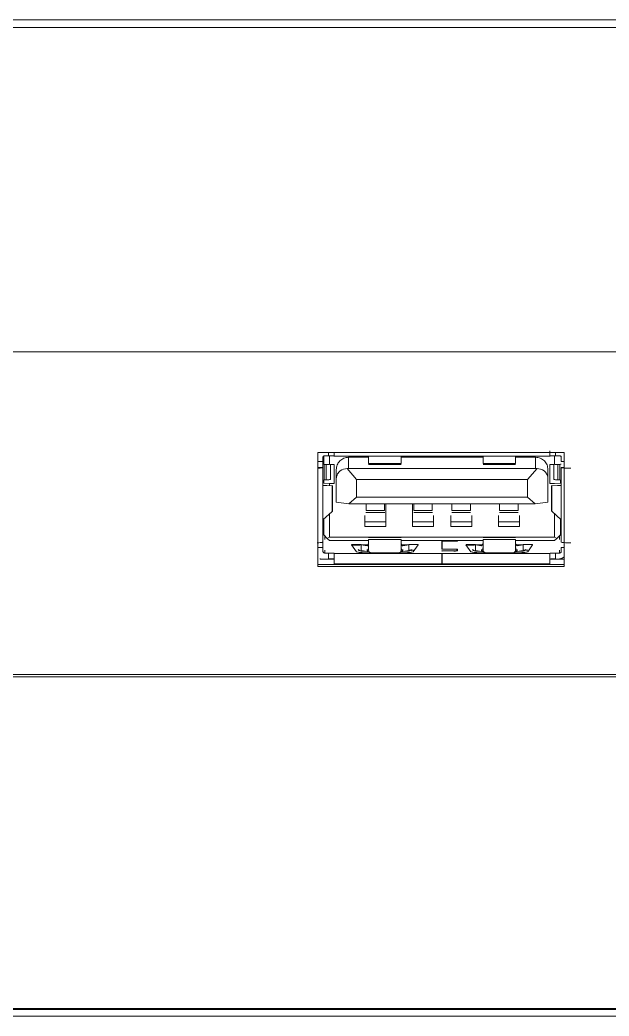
# Model space of a CAD drawing. Header units: inches. Extents: x -1 to 190, y -8 to 118.
# Drawn here: x 60.971 to 62.187, y 101.087 to 103.144 of the extents above; entities that cross this region are included whole.
import ezdxf

# ---------------------------------------------------------------- set-up
doc = ezdxf.new("R2010")
doc.units = ezdxf.units.IN
doc.layers.add('ZANO_R', color=7, linetype='Continuous', lineweight=0)

msp = doc.modelspace()

# ---------------------------------------------------------------- linework, layer by layer
at = {"layer": 'ZANO_R'}
for p, q in [((63.93079, 103.14435), (59.74988, 103.14435)), ((59.75048, 103.1287), (63.93138, 103.1287)), ((63.55345, 102.45924), (60.12722, 102.45924)), ((62.09474, 102.25094), (61.58593, 102.25094)), ((61.58593, 102.25094), (61.58593, 102.01538)), ((61.59839, 102.22716), (61.59839, 102.24379)), ((61.60823, 102.24439), (61.60036, 102.24439)), ((61.60823, 102.25094), (61.60823, 102.24439)), ((61.6102, 102.22623), (61.6102, 102.24436)), ((62.06506, 102.24346), (61.62005, 102.24346)), ((61.69093, 102.24346), (61.69093, 102.22822)), ((61.75788, 102.24346), (61.75788, 102.22822)), ((61.92723, 102.24346), (61.92723, 102.22822)), ((61.99418, 102.24346), (61.99418, 102.22822)), ((62.07491, 102.24436), (62.07491, 102.22623)), ((62.07688, 102.25094), (62.07688, 102.24439)), ((62.08475, 102.24439), (62.07688, 102.24439)), ((62.09474, 102.01538), (62.09474, 102.25094)), ((61.59642, 102.23261), (61.58593, 102.23261)), ((61.59642, 102.24046), (61.59642, 102.23261)), ((61.59642, 102.22667), (61.5974, 102.22672)), ((61.6102, 102.22623), (61.59839, 102.22716)), ((61.60331, 102.22592), (61.59937, 102.22574)), ((61.59937, 102.22574), (61.59937, 102.19433)), ((61.60331, 102.22592), (61.60331, 102.19451)), ((61.62005, 102.22623), (61.6102, 102.22623)), ((61.61217, 102.19571), (61.61217, 102.22623)), ((61.62005, 102.22623), (61.62005, 102.18697)), ((61.64958, 102.21787), (61.64958, 102.24115)), ((61.69043, 102.24115), (61.64958, 102.24115)), ((61.69086, 102.226), (61.75796, 102.226)), ((61.69089, 102.23781), (61.69093, 102.23781)), ((61.75788, 102.22822), (61.69093, 102.22822)), ((61.75788, 102.23781), (61.75793, 102.23781)), ((61.92672, 102.24115), (61.75839, 102.24115)), ((61.92711, 102.23781), (61.92723, 102.23781)), ((61.92718, 102.226), (61.99423, 102.226)), ((61.99418, 102.22822), (61.92723, 102.22822)), ((61.99418, 102.23781), (61.99429, 102.23781)), ((62.03553, 102.24115), (61.99468, 102.24115)), ((62.03553, 102.24115), (62.03553, 102.21787)), ((62.07491, 102.22623), (62.06506, 102.22623)), ((62.06506, 102.22623), (62.06506, 102.18697)), ((62.07294, 102.19571), (62.07294, 102.22623)), ((62.08672, 102.22716), (62.07491, 102.22623)), ((62.08574, 102.22574), (62.0818, 102.22592)), ((62.0818, 102.19451), (62.0818, 102.22592)), ((62.08574, 102.19433), (62.08574, 102.22574)), ((62.08771, 102.22672), (62.08869, 102.22667)), ((62.08869, 102.24046), (62.08869, 102.23261)), ((62.09474, 102.23261), (62.08869, 102.23261)), ((61.59642, 102.21991), (61.58593, 102.21991)), ((61.59642, 102.21991), (61.59642, 102.06601)), ((61.62399, 102.21563), (61.62399, 102.19539)), ((61.64654, 102.21766), (61.64958, 102.21787)), ((61.64654, 102.21766), (61.66605, 102.19557)), ((62.03553, 102.21787), (61.64958, 102.21787)), ((62.03857, 102.21766), (62.01906, 102.19557)), ((62.03553, 102.21787), (62.03857, 102.21766)), ((62.06112, 102.21563), (62.06112, 102.19539)), ((62.08869, 102.21991), (62.08869, 102.06601)), ((62.09474, 102.21991), (62.08869, 102.21991)), ((61.60426, 102.18256), (61.59626, 102.18262)), ((61.61589, 102.1824), (61.59642, 102.18259)), ((61.59839, 102.19427), (61.59839, 102.1879)), ((61.59839, 102.1879), (61.6102, 102.18697)), ((61.60331, 102.19451), (61.59937, 102.19433)), ((61.60426, 102.18256), (61.61589, 102.1824)), ((61.60811, 102.18251), (61.60777, 102.18251)), ((61.6102, 102.18259), (61.6102, 102.18697)), ((61.6102, 102.18697), (61.62005, 102.18697)), ((61.61576, 102.18264), (61.61589, 102.1824)), ((61.61589, 102.12937), (61.61589, 102.1824)), ((61.61619, 102.12945), (61.61619, 102.18305)), ((61.62399, 102.19539), (61.62399, 102.14867)), ((62.01906, 102.19557), (61.66605, 102.19557)), ((61.66605, 102.15866), (61.66605, 102.19557)), ((62.01906, 102.19557), (62.01906, 102.15866)), ((62.06112, 102.14867), (62.06112, 102.19539)), ((62.06506, 102.18697), (62.07491, 102.18697)), ((62.06856, 102.18286), (62.06856, 102.12958)), ((62.06886, 102.1824), (62.06899, 102.18264)), ((62.06886, 102.1824), (62.08049, 102.18256)), ((62.06886, 102.1824), (62.08869, 102.18253)), ((62.06886, 102.12969), (62.06886, 102.1824)), ((62.08672, 102.1879), (62.07491, 102.18697)), ((62.08049, 102.18256), (62.08926, 102.18262)), ((62.08574, 102.19433), (62.0818, 102.19451)), ((62.08672, 102.19427), (62.08672, 102.1879)), ((61.6503, 102.1451), (61.62399, 102.14867)), ((61.66605, 102.15866), (61.6503, 102.1451)), ((62.03482, 102.1451), (61.6503, 102.1451)), ((62.01906, 102.15866), (61.66605, 102.15866)), ((61.68553, 102.1451), (61.68553, 102.13127)), ((61.72391, 102.1451), (61.72391, 102.13127)), ((61.72638, 102.1451), (61.72638, 102.09824)), ((61.78151, 102.1451), (61.78151, 102.09824)), ((61.78398, 102.1451), (61.78398, 102.13127)), ((61.82237, 102.1451), (61.82237, 102.13127)), ((61.86275, 102.1451), (61.86275, 102.13127)), ((61.90113, 102.1451), (61.90113, 102.13127)), ((61.9612, 102.1451), (61.9612, 102.13127)), ((61.99959, 102.1451), (61.99959, 102.13127)), ((62.03482, 102.1451), (62.01906, 102.15866)), ((62.06112, 102.14867), (62.03482, 102.1451)), ((61.59642, 102.11188), (61.61589, 102.12937)), ((61.6102, 102.07626), (61.6102, 102.12426)), ((61.61589, 102.12937), (61.61576, 102.13031)), ((61.68306, 102.12059), (61.68306, 102.09824)), ((61.68544, 102.12698), (61.72401, 102.12698)), ((61.72391, 102.13127), (61.68553, 102.13127)), ((61.78389, 102.12698), (61.82246, 102.12698)), ((61.82237, 102.13127), (61.78398, 102.13127)), ((61.82484, 102.12059), (61.82484, 102.09824)), ((61.86028, 102.12059), (61.86028, 102.09824)), ((61.86266, 102.12698), (61.90123, 102.12698)), ((61.90113, 102.13127), (61.86275, 102.13127)), ((61.9036, 102.12059), (61.9036, 102.09824)), ((61.95873, 102.12059), (61.95873, 102.09824)), ((61.96111, 102.12698), (61.99968, 102.12698)), ((61.99959, 102.13127), (61.9612, 102.13127)), ((62.00205, 102.12059), (62.00205, 102.09824)), ((62.06899, 102.13063), (62.06886, 102.12969)), ((62.08869, 102.11191), (62.06886, 102.12969)), ((62.07491, 102.12427), (62.07491, 102.07626)), ((61.59839, 102.11365), (61.59839, 102.08111)), ((61.68306, 102.10797), (61.72638, 102.10797)), ((61.78151, 102.10797), (61.82484, 102.10797)), ((61.86028, 102.10797), (61.9036, 102.10797)), ((61.95873, 102.10797), (62.00205, 102.10797)), ((62.08672, 102.11367), (62.08672, 102.08111)), ((61.59839, 102.09446), (61.59642, 102.09446)), ((61.59642, 102.09229), (61.59666, 102.09229)), ((61.59642, 102.08992), (61.59839, 102.08992)), ((61.60548, 102.07349), (61.59839, 102.08111)), ((61.68306, 102.09824), (61.72638, 102.09824)), ((61.78151, 102.09824), (61.82484, 102.09824)), ((61.86028, 102.09824), (61.9036, 102.09824)), ((61.95873, 102.09824), (62.00205, 102.09824)), ((62.07964, 102.07349), (62.08672, 102.08111)), ((62.08672, 102.09446), (62.08869, 102.09446)), ((62.08672, 102.08992), (62.08869, 102.08992)), ((61.60036, 102.07814), (61.60115, 102.07814)), ((61.60036, 102.07814), (61.60036, 102.07166)), ((61.6102, 102.07626), (61.60548, 102.07349)), ((61.60548, 102.07349), (61.6102, 102.06933)), ((62.07491, 102.07626), (61.6102, 102.07626)), ((61.69093, 102.06933), (61.6102, 102.06933)), ((61.65559, 102.06048), (61.66568, 102.04602)), ((61.68949, 102.06061), (61.67524, 102.06061)), ((61.68761, 102.05815), (61.67524, 102.06061)), ((61.67527, 102.04914), (61.67527, 102.06052)), ((61.69087, 102.05584), (61.69081, 102.06481)), ((61.69093, 102.06355), (61.69082, 102.06355)), ((61.75793, 102.07536), (61.69089, 102.07536)), ((61.69093, 102.0715), (61.75788, 102.0715)), ((61.69093, 102.0715), (61.69093, 102.04917)), ((61.75788, 102.0715), (61.75788, 102.04917)), ((61.92723, 102.06933), (61.75788, 102.06933)), ((61.75795, 102.05584), (61.75801, 102.06481)), ((61.77359, 102.06061), (61.75933, 102.06061)), ((61.77358, 102.06061), (61.76121, 102.05815)), ((61.77358, 102.06061), (61.77356, 102.04879)), ((61.77364, 102.04885), (61.77361, 102.06061)), ((61.78314, 102.04602), (61.79323, 102.06048)), ((61.84216, 102.06767), (61.84216, 102.05156)), ((61.84295, 102.05153), (61.84295, 102.06767)), ((61.84978, 102.06811), (61.84807, 102.06813)), ((61.84807, 102.06807), (61.84955, 102.06805)), ((61.84955, 102.06805), (61.86645, 102.06765)), ((61.86667, 102.06771), (61.84978, 102.06811)), ((61.84978, 102.06811), (61.84978, 102.06805)), ((61.86645, 102.06765), (61.86815, 102.06763)), ((61.86815, 102.06769), (61.86667, 102.06771)), ((61.87328, 102.06933), (61.87328, 102.0681)), ((61.87406, 102.0681), (61.87406, 102.06933)), ((61.89188, 102.06048), (61.90197, 102.04602)), ((61.9239, 102.05815), (61.91153, 102.06061)), ((61.91156, 102.04879), (61.91153, 102.06061)), ((61.92578, 102.06061), (61.91154, 102.06061)), ((61.91156, 102.04914), (61.91156, 102.06052)), ((61.92716, 102.05584), (61.9271, 102.06481)), ((61.99425, 102.07536), (61.92715, 102.07536)), ((61.92723, 102.06355), (61.92718, 102.06355)), ((61.92723, 102.0715), (61.99418, 102.0715)), ((61.92723, 102.0715), (61.92723, 102.04917)), ((61.99418, 102.0715), (61.99418, 102.04917)), ((62.07491, 102.06933), (61.99418, 102.06933)), ((61.99423, 102.06355), (61.99418, 102.06355)), ((61.9943, 102.06481), (61.99424, 102.05584)), ((62.00988, 102.06061), (61.99562, 102.06061)), ((62.00988, 102.06061), (61.9975, 102.05815)), ((62.00988, 102.06061), (62.00985, 102.04879)), ((62.00993, 102.04885), (62.00991, 102.06061)), ((62.01944, 102.04602), (62.02952, 102.06048)), ((62.07491, 102.07626), (62.07964, 102.07349)), ((62.07491, 102.06933), (62.07964, 102.07349)), ((62.08396, 102.07814), (62.08475, 102.07814)), ((62.08475, 102.07166), (62.08475, 102.07814)), ((61.58593, 102.05515), (61.59642, 102.05515)), ((61.59642, 102.05515), (61.59642, 102.0473)), ((61.60036, 102.0495), (61.60036, 102.04337)), ((61.60823, 102.04337), (61.60036, 102.04337)), ((61.60823, 102.04337), (61.60823, 102.03199)), ((61.84216, 102.04245), (61.62005, 102.04245)), ((61.66986, 102.04951), (61.67036, 102.04822)), ((61.68761, 102.04634), (61.67619, 102.04861)), ((61.67784, 102.04729), (61.68283, 102.04729)), ((61.68756, 102.04633), (61.69093, 102.04633)), ((61.68761, 102.0506), (61.68761, 102.04634)), ((61.69714, 102.04368), (61.75168, 102.04368)), ((61.75788, 102.04633), (61.76126, 102.04633)), ((61.76121, 102.0506), (61.76121, 102.04634)), ((61.77356, 102.04879), (61.76121, 102.04634)), ((61.76599, 102.04729), (61.77098, 102.04729)), ((61.77846, 102.04822), (61.77893, 102.04942)), ((62.06506, 102.04245), (61.84295, 102.04245)), ((61.84955, 102.05114), (61.84807, 102.05112)), ((61.84807, 102.0511), (61.84965, 102.05112)), ((61.84965, 102.048), (61.84807, 102.04801)), ((61.84807, 102.04798), (61.84955, 102.04797)), ((61.86645, 102.05154), (61.84955, 102.05114)), ((61.84955, 102.04797), (61.86645, 102.04757)), ((61.84965, 102.05112), (61.86671, 102.05149)), ((61.86679, 102.04762), (61.84965, 102.048)), ((61.84965, 102.048), (61.84965, 102.04797)), ((61.86645, 102.05154), (61.86645, 102.05148)), ((61.86645, 102.04757), (61.86815, 102.04755)), ((61.86815, 102.04761), (61.86679, 102.04762)), ((61.87328, 102.0511), (61.87328, 102.04801)), ((61.87406, 102.04801), (61.87406, 102.0511)), ((61.90619, 102.04942), (61.90665, 102.04822)), ((61.9239, 102.04634), (61.91156, 102.04879)), ((61.91412, 102.04729), (61.91912, 102.04729)), ((61.92385, 102.04633), (61.92723, 102.04633)), ((61.9239, 102.0506), (61.9239, 102.04634)), ((61.93342, 102.04368), (61.98798, 102.04368)), ((61.99418, 102.04633), (61.99755, 102.04633)), ((61.9975, 102.0506), (61.9975, 102.04634)), ((61.9975, 102.04634), (62.00892, 102.04861)), ((62.00229, 102.04729), (62.00728, 102.04729)), ((62.01522, 102.04942), (62.01577, 102.05084)), ((62.08475, 102.04337), (62.07688, 102.04337)), ((62.07688, 102.03199), (62.07688, 102.04337)), ((62.08475, 102.04337), (62.08475, 102.0495)), ((62.08869, 102.05515), (62.08869, 102.0473)), ((62.08869, 102.05515), (62.09474, 102.05515)), ((61.58593, 102.02001), (62.09474, 102.02001)), ((61.59051, 102.03075), (61.59051, 102.03199)), ((61.62005, 102.03075), (61.59051, 102.03075)), ((61.62005, 102.02001), (61.62005, 102.02128)), ((61.62005, 102.02128), (61.84216, 102.02128)), ((61.84295, 102.03075), (61.84216, 102.03075)), ((61.84216, 102.02128), (61.84216, 102.02001)), ((61.84295, 102.02128), (62.06506, 102.02128)), ((61.84295, 102.02001), (61.84295, 102.02128)), ((62.0946, 102.03075), (62.06506, 102.03075)), ((62.06506, 102.02128), (62.06506, 102.02001)), ((62.0946, 102.03199), (62.0946, 102.03075)), ((61.58593, 102.01538), (62.09474, 102.01538)), ((60.12722, 101.79255), (63.55345, 101.79255)), ((60.12722, 101.78791), (63.55345, 101.78791)), ((59.74988, 101.10281), (63.93079, 101.10281)), ((63.93138, 101.10106), (59.75048, 101.10106)), ((63.93138, 101.08715), (59.75048, 101.08715))]:
    msp.add_line(p, q, dxfattribs=at)
at = {"layer": 'ZANO_R', "flags": 128}
for points in [[(61.65557, 102.06052), (61.65632, 102.06082), (61.65846, 102.06107), (61.66165, 102.06124), (61.66542, 102.0613), (61.66919, 102.06124), (61.67239, 102.06107), (61.67452, 102.06082), (61.67527, 102.06052), (61.67452, 102.06023), (61.67239, 102.05998), (61.66919, 102.05981), (61.66542, 102.05975), (61.66165, 102.05981), (61.65846, 102.05998), (61.65632, 102.06023), (61.65557, 102.06052)], [(61.89187, 102.06052), (61.89262, 102.06082), (61.89475, 102.06107), (61.89795, 102.06124), (61.90171, 102.0613), (61.90548, 102.06124), (61.90867, 102.06107), (61.91081, 102.06082), (61.91156, 102.06052), (61.91081, 102.06023), (61.90867, 102.05998), (61.90548, 102.05981), (61.90171, 102.05975), (61.89795, 102.05981), (61.89475, 102.05998), (61.89262, 102.06023), (61.89187, 102.06052)]]:
    msp.add_lwpolyline(points, dxfattribs=at)
at = {"layer": 'ZANO_R'}
for points, knots in [([(61.59642, 102.24046), (61.59648, 102.24098), (61.59659, 102.24201), (61.5975, 102.24331), (61.59881, 102.24421), (61.59984, 102.24433), (61.60036, 102.24439)], [0, 0, 0, 0, 0.2496711, 0.4998816, 0.7494314, 1, 1, 1, 1]), ([(61.62005, 102.24346), (61.61987, 102.24358), (61.61951, 102.24383), (61.61678, 102.24413), (61.61288, 102.24435), (61.60978, 102.24438), (61.60823, 102.24439)], [0, 0, 0, 0, 0.2500011, 0.4999345, 0.7500696, 1, 1, 1, 1]), ([(61.62005, 102.25114), (61.62005, 102.25008), (61.62005, 102.24692), (61.62005, 102.2438), (61.62005, 102.24357), (61.62005, 102.24346)], [0, 0, 0, 0, 0.1999578, 0.5998467, 1, 1, 1, 1]), ([(62.06506, 102.24346), (62.06506, 102.24355), (62.06506, 102.24373), (62.06506, 102.24783), (62.06506, 102.25181), (62.06506, 102.25441), (62.06506, 102.25454)], [0, 0, 0, 0, 0.327758, 0.6552995, 0.9827054, 1, 1, 1, 1]), ([(62.07688, 102.24439), (62.07533, 102.24438), (62.07223, 102.24435), (62.06833, 102.24413), (62.0656, 102.24383), (62.06524, 102.24358), (62.06506, 102.24346)], [0, 0, 0, 0, 0.2499304, 0.5000655, 0.7499989, 1, 1, 1, 1]), ([(62.08869, 102.24046), (62.08863, 102.24098), (62.08851, 102.242), (62.08761, 102.24331), (62.0863, 102.24421), (62.08527, 102.24433), (62.08475, 102.24439)], [0, 0, 0, 0, 0.2499161, 0.4998008, 0.7500827, 1, 1, 1, 1]), ([(61.59642, 102.23261), (61.59642, 102.23105), (61.59642, 102.22794), (61.59642, 102.22383), (61.59642, 102.2208), (61.59642, 102.22021), (61.59642, 102.21991)], [0, 0, 0, 0, 0.2499728, 0.5000451, 0.7498211, 1, 1, 1, 1]), ([(61.6089, 102.22634), (61.6083, 102.22627), (61.60681, 102.2261), (61.60462, 102.22598), (61.60331, 102.22592)], [0, 0, 0, 0, 0.40517002, 1, 1, 1, 1]), ([(61.64958, 102.24115), (61.64623, 102.24077), (61.63952, 102.24), (61.63106, 102.2341), (61.62514, 102.22566), (61.62437, 102.21897), (61.62399, 102.21563)], [0, 0, 0, 0, 0.249946, 0.4999491, 0.7500069, 1, 1, 1, 1]), ([(62.06112, 102.21563), (62.06074, 102.21897), (62.05997, 102.22566), (62.05405, 102.2341), (62.04559, 102.24), (62.03888, 102.24077), (62.03553, 102.24115)], [0, 0, 0, 0, 0.2499931, 0.5000509, 0.750054, 1, 1, 1, 1]), ([(62.0818, 102.22592), (62.08049, 102.22598), (62.07829, 102.2261), (62.07681, 102.22627), (62.07621, 102.22634)], [0, 0, 0, 0, 0.595243, 1, 1, 1, 1]), ([(61.59642, 102.21991), (61.59611, 102.21971), (61.5955, 102.21931), (61.59148, 102.21882), (61.58758, 102.21864), (61.58593, 102.21857)], [0, 0, 0, 0, 0.3651054, 0.7300873, 1, 1, 1, 1]), ([(61.62399, 102.19539), (61.62404, 102.19661), (61.62413, 102.19899), (61.62508, 102.20305), (61.62738, 102.20834), (61.63451, 102.21622), (61.64158, 102.21707), (61.64654, 102.21766)], [0, 0, 0, 0, 0.0660109, 0.1284893, 0.2393749, 0.4672402, 1, 1, 1, 1]), ([(62.06112, 102.19539), (62.06109, 102.19662), (62.06102, 102.199), (62.06019, 102.2031), (62.05762, 102.2083), (62.0507, 102.21626), (62.04357, 102.21708), (62.03857, 102.21766)], [0, 0, 0, 0, 0.0661706, 0.1286583, 0.2397559, 0.4674825, 1, 1, 1, 1]), ([(62.10839, 102.21836), (62.1058, 102.21839), (62.10064, 102.21843), (62.09414, 102.21879), (62.08958, 102.2193), (62.08899, 102.21971), (62.08869, 102.21991)], [0, 0, 0, 0, 0.2501932, 0.5000699, 0.7499927, 1, 1, 1, 1]), ([(61.61217, 102.19571), (61.61205, 102.19559), (61.61182, 102.19535), (61.60995, 102.19501), (61.60716, 102.19472), (61.60459, 102.19458), (61.60331, 102.19451)], [0, 0, 0, 0, 0.2501236, 0.4998297, 0.750066, 1, 1, 1, 1]), ([(62.0818, 102.19451), (62.08052, 102.19458), (62.07795, 102.19472), (62.07517, 102.19501), (62.07329, 102.19535), (62.07306, 102.19559), (62.07294, 102.19571)], [0, 0, 0, 0, 0.25010753, 0.50016162, 0.74993728, 1, 1, 1, 1]), ([(62.07698, 102.18251), (62.07674, 102.18251), (62.07649, 102.18251), (62.07658, 102.18251), (62.07658, 102.18251)], [0, 0, 0, 0, 0.9816324, 1, 1, 1, 1]), ([(61.5846, 102.06459), (61.58674, 102.06469), (61.59112, 102.06488), (61.59551, 102.0654), (61.59612, 102.06581), (61.59642, 102.06601)], [0, 0, 0, 0, 0.321282, 0.6605837, 1, 1, 1, 1]), ([(61.59642, 102.06601), (61.59642, 102.06595), (61.59642, 102.06584), (61.59642, 102.06342), (61.59642, 102.05974), (61.59642, 102.05668), (61.59642, 102.05515)], [0, 0, 0, 0, 0.2502292, 0.500083, 0.7500625, 1, 1, 1, 1]), ([(61.66542, 102.0613), (61.66406, 102.06128), (61.66205, 102.06126), (61.65972, 102.06116), (61.65824, 102.06106), (61.65703, 102.06093), (61.65583, 102.06076), (61.65569, 102.06059), (61.65559, 102.06048)], [0, 0, 0, 0, 0.2550833, 0.37642, 0.5002226, 0.6227667, 0.7440544, 1, 1, 1, 1]), ([(61.67524, 102.0606), (61.67494, 102.0607), (61.67435, 102.06089), (61.67205, 102.06112), (61.66899, 102.06127), (61.66663, 102.06129), (61.66542, 102.0613)], [0, 0, 0, 0, 0.2665229, 0.5099905, 0.7490887, 1, 1, 1, 1]), ([(61.67524, 102.06061), (61.67525, 102.05827), (61.67525, 102.05493), (61.67526, 102.05099), (61.67526, 102.04938), (61.67526, 102.04879)], [0, 0, 0, 0, 0.592375, 0.8501999, 1, 1, 1, 1]), ([(61.69081, 102.06481), (61.69028, 102.06282), (61.68921, 102.05884), (61.68814, 102.05838), (61.68761, 102.05815)], [0, 0, 0, 0, 0.4998788, 1, 1, 1, 1]), ([(61.76121, 102.05815), (61.76068, 102.05838), (61.75961, 102.05884), (61.75855, 102.06282), (61.75801, 102.06481)], [0, 0, 0, 0, 0.4998678, 1, 1, 1, 1]), ([(61.7834, 102.0613), (61.7822, 102.06129), (61.7798, 102.06127), (61.7767, 102.06111), (61.77438, 102.06089), (61.77387, 102.0607), (61.77361, 102.06061)], [0, 0, 0, 0, 0.2502238, 0.5001489, 0.7498775, 1, 1, 1, 1]), ([(61.79323, 102.06048), (61.79323, 102.06054), (61.79322, 102.06064), (61.7927, 102.06079), (61.79182, 102.06094), (61.79059, 102.06106), (61.78908, 102.06116), (61.78732, 102.06124), (61.7854, 102.06129), (61.78407, 102.06129), (61.7834, 102.0613)], [0, 0, 0, 0, 0.1246077, 0.2500326, 0.374729, 0.4998669, 0.6251014, 0.7499492, 0.8749627, 1, 1, 1, 1]), ([(61.84807, 102.06813), (61.8473, 102.06813), (61.84575, 102.06811), (61.84379, 102.06801), (61.84243, 102.06785), (61.84225, 102.06773), (61.84216, 102.06767)], [0, 0, 0, 0, 0.2499868, 0.4997999, 0.7501972, 1, 1, 1, 1]), ([(61.84295, 102.06767), (61.84303, 102.06772), (61.84318, 102.06783), (61.84436, 102.06795), (61.84606, 102.06805), (61.8474, 102.06806), (61.84807, 102.06807)], [0, 0, 0, 0, 0.2499097, 0.5006325, 0.7501269, 1, 1, 1, 1]), ([(61.87328, 102.0681), (61.8732, 102.06804), (61.87305, 102.06794), (61.87186, 102.0678), (61.87017, 102.06771), (61.86882, 102.0677), (61.86815, 102.06769)], [0, 0, 0, 0, 0.2499854, 0.4998485, 0.7500423, 1, 1, 1, 1]), ([(61.86815, 102.06763), (61.86893, 102.06764), (61.87048, 102.06766), (61.87243, 102.06776), (61.8738, 102.06791), (61.87397, 102.06803), (61.87406, 102.0681)], [0, 0, 0, 0, 0.2503455, 0.5003203, 0.7500356, 1, 1, 1, 1]), ([(61.90171, 102.0613), (61.90035, 102.06128), (61.89835, 102.06126), (61.89601, 102.06116), (61.89453, 102.06106), (61.89332, 102.06093), (61.89212, 102.06076), (61.89198, 102.06059), (61.89188, 102.06048)], [0, 0, 0, 0, 0.2548239, 0.3764322, 0.5002489, 0.622807, 0.7439788, 1, 1, 1, 1]), ([(61.91154, 102.0606), (61.91123, 102.0607), (61.91064, 102.06089), (61.90835, 102.06112), (61.90528, 102.06127), (61.90292, 102.06129), (61.90171, 102.0613)], [0, 0, 0, 0, 0.26656552, 0.50977758, 0.74882282, 1, 1, 1, 1]), ([(61.9271, 102.06481), (61.92657, 102.06282), (61.9255, 102.05884), (61.92443, 102.05838), (61.9239, 102.05815)], [0, 0, 0, 0, 0.4998945, 1, 1, 1, 1]), ([(61.9975, 102.05815), (61.99697, 102.05838), (61.9959, 102.05884), (61.99483, 102.06282), (61.9943, 102.06481)], [0, 0, 0, 0, 0.4998678, 1, 1, 1, 1]), ([(62.01969, 102.0613), (62.01849, 102.06129), (62.01609, 102.06127), (62.01299, 102.06111), (62.01067, 102.06089), (62.01016, 102.0607), (62.00991, 102.06061)], [0, 0, 0, 0, 0.2499818, 0.4999876, 0.7497968, 1, 1, 1, 1]), ([(62.02952, 102.06048), (62.02952, 102.06054), (62.02951, 102.06064), (62.02899, 102.06079), (62.02812, 102.06094), (62.02689, 102.06106), (62.02537, 102.06116), (62.02361, 102.06124), (62.02169, 102.06129), (62.02036, 102.06129), (62.01969, 102.0613)], [0, 0, 0, 0, 0.1245847, 0.2499138, 0.3745872, 0.4997021, 0.6249136, 0.7499952, 0.8749857, 1, 1, 1, 1]), ([(62.08869, 102.06601), (62.08899, 102.0658), (62.08958, 102.0654), (62.09414, 102.06489), (62.10064, 102.06453), (62.1058, 102.06449), (62.10839, 102.06446)], [0, 0, 0, 0, 0.2500073, 0.4999301, 0.7498068, 1, 1, 1, 1]), ([(61.59642, 102.0473), (61.59648, 102.04679), (61.59659, 102.04576), (61.5975, 102.04446), (61.59881, 102.04355), (61.59984, 102.04343), (61.60036, 102.04337)], [0, 0, 0, 0, 0.2496594, 0.4998582, 0.7494663, 1, 1, 1, 1]), ([(61.60823, 102.04337), (61.60978, 102.04336), (61.61288, 102.04333), (61.61678, 102.04312), (61.61951, 102.04282), (61.61987, 102.04257), (61.62005, 102.04245)], [0, 0, 0, 0, 0.2499331, 0.50006, 0.7499961, 1, 1, 1, 1]), ([(61.62005, 102.04245), (61.62005, 102.04195), (61.62005, 102.04096), (61.62005, 102.03591), (61.62005, 102.02906), (61.62005, 102.02387), (61.62005, 102.02128)], [0, 0, 0, 0, 0.2500994, 0.5001546, 0.7500243, 1, 1, 1, 1]), ([(61.66568, 102.04602), (61.66633, 102.04571), (61.66765, 102.04509), (61.675, 102.04432), (61.68518, 102.04379), (61.69315, 102.04372), (61.69714, 102.04368)], [0, 0, 0, 0, 0.2498357, 0.4999804, 0.7499689, 1, 1, 1, 1]), ([(61.66934, 102.05084), (61.67058, 102.04982), (61.67305, 102.04779), (61.67624, 102.04746), (61.67784, 102.04729)], [0, 0, 0, 0, 0.50027397, 1, 1, 1, 1]), ([(61.69087, 102.05584), (61.69033, 102.05301), (61.68924, 102.04734), (61.68815, 102.04667), (61.68761, 102.04634)], [0, 0, 0, 0, 0.499883, 1, 1, 1, 1]), ([(61.69564, 102.04371), (61.69521, 102.04386), (61.69347, 102.0445), (61.69151, 102.04645), (61.69113, 102.04826), (61.69093, 102.04917)], [0, 0, 0, 0, 0.1403539, 0.5699893, 1, 1, 1, 1]), ([(61.75168, 102.04368), (61.75567, 102.04372), (61.76364, 102.04379), (61.77382, 102.04432), (61.78117, 102.04509), (61.78248, 102.04571), (61.78314, 102.04602)], [0, 0, 0, 0, 0.2501247, 0.5000265, 0.7501678, 1, 1, 1, 1]), ([(61.75788, 102.04917), (61.75772, 102.04824), (61.7574, 102.04638), (61.75542, 102.04493), (61.75442, 102.0442)], [0, 0, 0, 0, 0.5002184, 1, 1, 1, 1]), ([(61.76121, 102.04634), (61.76067, 102.04667), (61.75958, 102.04734), (61.75849, 102.05301), (61.75795, 102.05584)], [0, 0, 0, 0, 0.5001253, 1, 1, 1, 1]), ([(61.77098, 102.04729), (61.77258, 102.04746), (61.77576, 102.04779), (61.77824, 102.04982), (61.77948, 102.05084)], [0, 0, 0, 0, 0.49972603, 1, 1, 1, 1]), ([(61.7834, 102.04952), (61.78222, 102.04951), (61.77985, 102.04949), (61.77678, 102.04934), (61.77447, 102.04912), (61.77391, 102.04894), (61.77364, 102.04885)], [0, 0, 0, 0, 0.2500766, 0.5002493, 0.7501935, 1, 1, 1, 1]), ([(61.84216, 102.05156), (61.84225, 102.0515), (61.84243, 102.05138), (61.84379, 102.05122), (61.84575, 102.05112), (61.8473, 102.0511), (61.84807, 102.0511)], [0, 0, 0, 0, 0.24989419, 0.50038318, 0.74972483, 1, 1, 1, 1]), ([(61.84807, 102.04801), (61.8473, 102.04801), (61.84575, 102.048), (61.8438, 102.04788), (61.84242, 102.04773), (61.84225, 102.04761), (61.84216, 102.04755)], [0, 0, 0, 0, 0.25033411, 0.50032759, 0.7500392, 1, 1, 1, 1]), ([(61.84216, 102.04245), (61.84216, 102.04195), (61.84216, 102.04096), (61.84216, 102.03591), (61.84216, 102.02906), (61.84216, 102.02387), (61.84216, 102.02128)], [0, 0, 0, 0, 0.2500994, 0.5001546, 0.7500243, 1, 1, 1, 1]), ([(61.84807, 102.05112), (61.8474, 102.05113), (61.84606, 102.05115), (61.84437, 102.05123), (61.84318, 102.05137), (61.84302, 102.05148), (61.84295, 102.05153)], [0, 0, 0, 0, 0.2497857, 0.5000369, 0.7499573, 1, 1, 1, 1]), ([(61.84295, 102.04758), (61.84303, 102.04764), (61.84318, 102.04774), (61.84436, 102.04787), (61.84606, 102.04797), (61.8474, 102.04798), (61.84807, 102.04798)], [0, 0, 0, 0, 0.24986654, 0.50062894, 0.75012518, 1, 1, 1, 1]), ([(61.84295, 102.04245), (61.84295, 102.04195), (61.84295, 102.04096), (61.84295, 102.03591), (61.84295, 102.02906), (61.84295, 102.02387), (61.84295, 102.02128)], [0, 0, 0, 0, 0.2500994, 0.5001546, 0.7500243, 1, 1, 1, 1]), ([(61.87406, 102.0511), (61.87403, 102.05113), (61.87398, 102.0512), (61.87349, 102.05131), (61.87274, 102.0514), (61.87172, 102.05148), (61.87052, 102.05153), (61.86919, 102.05156), (61.86779, 102.05157), (61.86689, 102.05155), (61.86645, 102.05154)], [0, 0, 0, 0, 0.1254156, 0.2497752, 0.374945, 0.5003888, 0.6251788, 0.7500508, 0.8750011, 1, 1, 1, 1]), ([(61.86671, 102.05149), (61.8671, 102.05149), (61.86787, 102.0515), (61.86907, 102.0515), (61.87021, 102.05147), (61.87125, 102.05142), (61.87212, 102.05136), (61.87277, 102.05128), (61.87319, 102.0512), (61.87325, 102.05113), (61.87328, 102.0511)], [0, 0, 0, 0, 0.1249361, 0.2498595, 0.3748054, 0.4994728, 0.6249241, 0.7495257, 0.8750384, 1, 1, 1, 1]), ([(61.87328, 102.04801), (61.8732, 102.04796), (61.87305, 102.04785), (61.87186, 102.04772), (61.87017, 102.04763), (61.86882, 102.04762), (61.86815, 102.04761)], [0, 0, 0, 0, 0.2500427, 0.4999631, 0.7502143, 1, 1, 1, 1]), ([(61.86815, 102.04755), (61.86893, 102.04755), (61.87048, 102.04756), (61.87243, 102.04768), (61.8738, 102.04783), (61.87397, 102.04795), (61.87406, 102.04801)], [0, 0, 0, 0, 0.25033411, 0.50032759, 0.7500392, 1, 1, 1, 1]), ([(61.90197, 102.04602), (61.90263, 102.04571), (61.90394, 102.04509), (61.91129, 102.04432), (61.92147, 102.04379), (61.92944, 102.04372), (61.93342, 102.04368)], [0, 0, 0, 0, 0.2498565, 0.5000221, 0.7499481, 1, 1, 1, 1]), ([(61.90563, 102.05084), (61.90687, 102.04982), (61.90935, 102.04779), (61.91253, 102.04746), (61.91412, 102.04729)], [0, 0, 0, 0, 0.5007261, 1, 1, 1, 1]), ([(61.9239, 102.04634), (61.92444, 102.04667), (61.92553, 102.04734), (61.92662, 102.05301), (61.92716, 102.05584)], [0, 0, 0, 0, 0.5001253, 1, 1, 1, 1]), ([(61.93194, 102.04371), (61.93151, 102.04386), (61.92977, 102.0445), (61.9278, 102.04645), (61.92742, 102.04826), (61.92723, 102.04917)], [0, 0, 0, 0, 0.1403539, 0.5699893, 1, 1, 1, 1]), ([(61.98798, 102.04368), (61.99196, 102.04372), (61.99993, 102.04379), (62.01011, 102.04432), (62.01746, 102.04509), (62.01878, 102.04571), (62.01944, 102.04602)], [0, 0, 0, 0, 0.2500311, 0.5000196, 0.7501643, 1, 1, 1, 1]), ([(61.99418, 102.04917), (61.99402, 102.04824), (61.99369, 102.04638), (61.99171, 102.04493), (61.99071, 102.0442)], [0, 0, 0, 0, 0.5000768, 1, 1, 1, 1]), ([(61.9975, 102.04634), (61.99696, 102.04667), (61.99587, 102.04734), (61.99479, 102.05301), (61.99424, 102.05584)], [0, 0, 0, 0, 0.500117, 1, 1, 1, 1]), ([(62.00728, 102.04729), (62.00887, 102.04746), (62.01206, 102.04779), (62.01453, 102.04982), (62.01577, 102.05084)], [0, 0, 0, 0, 0.49972603, 1, 1, 1, 1]), ([(62.01969, 102.04952), (62.01851, 102.04951), (62.01614, 102.04949), (62.01307, 102.04934), (62.01076, 102.04912), (62.01021, 102.04894), (62.00993, 102.04885)], [0, 0, 0, 0, 0.2498112, 0.5003318, 0.7501313, 1, 1, 1, 1]), ([(62.06506, 102.04245), (62.06524, 102.04257), (62.0656, 102.04282), (62.06833, 102.04312), (62.07223, 102.04333), (62.07533, 102.04336), (62.07688, 102.04337)], [0, 0, 0, 0, 0.2500039, 0.49994, 0.7500669, 1, 1, 1, 1]), ([(62.06506, 102.04245), (62.06506, 102.04195), (62.06506, 102.04096), (62.06506, 102.03591), (62.06506, 102.02906), (62.06506, 102.02387), (62.06506, 102.02128)], [0, 0, 0, 0, 0.2500994, 0.5001546, 0.7500243, 1, 1, 1, 1]), ([(62.08475, 102.04337), (62.08527, 102.04343), (62.0863, 102.04355), (62.08761, 102.04446), (62.08851, 102.04576), (62.08863, 102.04679), (62.08869, 102.0473)], [0, 0, 0, 0, 0.2498823, 0.5002225, 0.7500955, 1, 1, 1, 1]), ([(61.62005, 102.03067), (61.61987, 102.03079), (61.61951, 102.03104), (61.61678, 102.03134), (61.61288, 102.03156), (61.60978, 102.03159), (61.60823, 102.0316)], [0, 0, 0, 0, 0.24997639, 0.49988497, 0.74999536, 1, 1, 1, 1]), ([(62.07688, 102.0316), (62.07533, 102.03159), (62.07224, 102.03156), (62.06833, 102.03134), (62.0656, 102.03104), (62.06524, 102.03079), (62.06506, 102.03067)], [0, 0, 0, 0, 0.25000464, 0.50011503, 0.75002361, 1, 1, 1, 1]), ([(62.0946, 102.03534), (62.09338, 102.03437), (62.09051, 102.03211), (62.08685, 102.03179), (62.08475, 102.0316)], [0, 0, 0, 0, 0.4278596, 1, 1, 1, 1])]:
    msp.add_open_spline(points, degree=3, knots=knots, dxfattribs=at)

doc.saveas('drawing.dxf')
